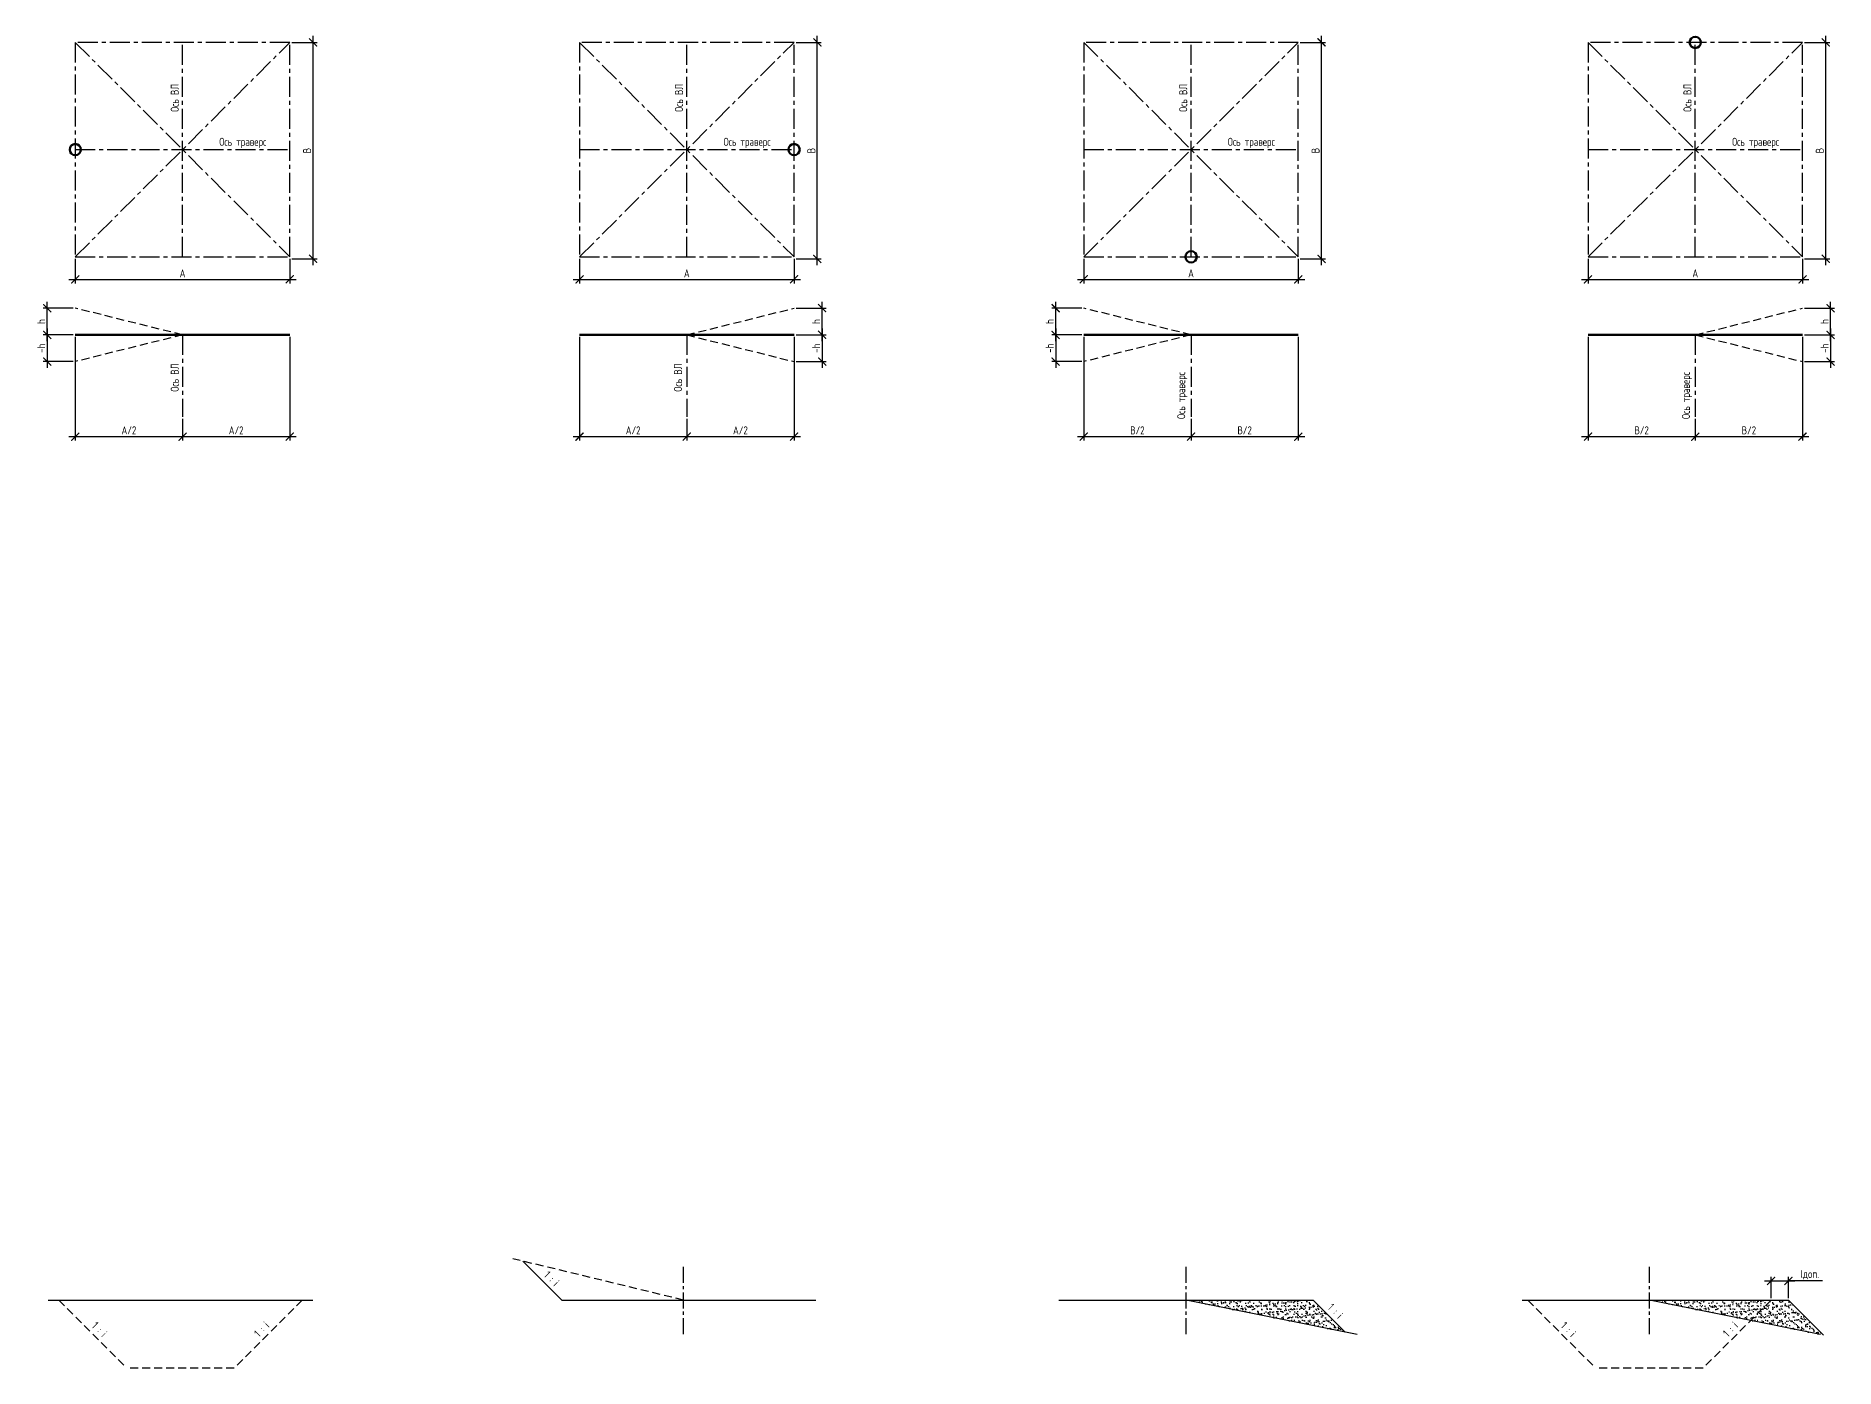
# Model space of a CAD drawing. Header units: millimetres. Extents: x 13371 to 72491, y -203173 to 48018.
# Drawn here: x 15813 to 72007, y -57221 to -15608 of the extents above; entities that cross this region are included whole.
import ezdxf

# ---------------------------------------------------------------- set-up
doc = ezdxf.new("R2010")
doc.units = ezdxf.units.MM
doc.linetypes.add('невидимая', pattern=[0.375, 0.25, -0.125])
doc.linetypes.add('осевая', pattern=[2, 1.25, -0.25, 0.25, -0.25])
for name, color, linetype, lineweight in [('Невидимая', 7, 'невидимая', 25), ('Осевая', 7, 'осевая', 25), ('Основная', 7, 'Continuous', 50), ('Тонкая', 7, 'Continuous', 25)]:
    doc.layers.add(name, color=color, linetype=linetype, lineweight=lineweight)
doc.styles.add('ГОСТ 2.304', font='CS_Gost2304.shx')
doc.dimstyles.new('СПДС', dxfattribs={"dimscale": 100, "dimtxt": 2.5, "dimasz": 2.5, "dimexe": 1.25, "dimexo": 0.625, "dimtad": 1, "dimdec": 0, "dimtxsty": 'ГОСТ 2.304', "dimblk": 'ARCHTICK', "dimblk1": 'ARCHTICK', "dimblk2": 'ARCHTICK', "dimcen": 2.5, "dimdle": 2, "dimadec": 0, "dimazin": 2, "dimtfac": 0.75, "dimtdec": 4, "dimtmove": 1, "dimatfit": 3, "dimfxl": 1, "dimtolj": 1, "dimarcsym": 1})

# ---------------------------------------------------------------- blocks, each defined once
blk = doc.blocks.new('_ArchTick')
at = {"color": 0, "linetype": 'ByBlock', "const_width": 0.15}
blk.add_lwpolyline([(-0.5, -0.5), (0.5, 0.5)], dxfattribs=at)
blk = doc.blocks.new('*D4')
at = {"layer": 'Defpoints', "color": 0, "ltscale": 100, "transparency": 16777216}
for p in [(16164, -24112), (17041, -24112), (17041, -24946)]:
    blk.add_point(p, dxfattribs=at)
at = {"layer": 'Тонкая', "color": 0, "lineweight": -2, "ltscale": 100, "transparency": 16777216}
for p, q in [((16979, -24112), (16039, -24112)), ((16164, -25146), (16164, -23912)), ((16979, -24946), (16039, -24946))]:
    blk.add_line(p, q, dxfattribs=at)
at = {"layer": 'Тонкая', "color": 0, "lineweight": -2, "ltscale": 100, "transparency": 16777216, "xscale": 250, "yscale": 250, "zscale": 250}
for p, rotation in [((16164, -24112), 90), ((16164, -24946), 270)]:
    blk.add_blockref('_ArchTick', p, dxfattribs=dict(at, rotation=rotation))
at = {"layer": 'Тонкая', "color": 0, "ltscale": 100, "transparency": 16777216, "insert": (15977, -24529), "char_height": 250, "attachment_point": 5, "rotation": 90, "style": 'ГОСТ 2.304'}
blk.add_mtext('\\A1;h', dxfattribs=at)
blk = doc.blocks.new('*D5')
at = {"layer": 'Defpoints', "color": 0, "ltscale": 100, "transparency": 16777216}
for p in [(17041, -24946), (16164, -25780), (17041, -25780)]:
    blk.add_point(p, dxfattribs=at)
at = {"layer": 'Тонкая', "color": 0, "lineweight": -2, "ltscale": 100, "transparency": 16777216}
for p, q in [((16979, -24946), (16039, -24946)), ((16164, -24746), (16164, -25980)), ((16979, -25780), (16039, -25780))]:
    blk.add_line(p, q, dxfattribs=at)
at = {"layer": 'Тонкая', "color": 0, "lineweight": -2, "ltscale": 100, "transparency": 16777216, "xscale": 250, "yscale": 250, "zscale": 250}
for p, rotation in [((16164, -24946), 90), ((16164, -25780), 270)]:
    blk.add_blockref('_ArchTick', p, dxfattribs=dict(at, rotation=rotation))
at = {"layer": 'Тонкая', "color": 0, "ltscale": 100, "transparency": 16777216, "insert": (15977, -25363), "char_height": 250, "attachment_point": 5, "rotation": 90, "style": 'ГОСТ 2.304'}
blk.add_mtext('\\A1;-h', dxfattribs=at)
blk = doc.blocks.new('*D6')
at = {"layer": 'Defpoints', "color": 0, "ltscale": 100, "transparency": 16777216}
for p in [(39491, -24112), (40368, -24112), (39491, -24946)]:
    blk.add_point(p, dxfattribs=at)
at = {"layer": 'Тонкая', "color": 0, "lineweight": -2, "ltscale": 100, "transparency": 16777216}
for p, q in [((39554, -24112), (40493, -24112)), ((40368, -25146), (40368, -23912)), ((39554, -24946), (40493, -24946))]:
    blk.add_line(p, q, dxfattribs=at)
at = {"layer": 'Тонкая', "color": 0, "lineweight": -2, "ltscale": 100, "transparency": 16777216, "xscale": 250, "yscale": 250, "zscale": 250}
for p, rotation in [((40368, -24112), 90), ((40368, -24946), 270)]:
    blk.add_blockref('_ArchTick', p, dxfattribs=dict(at, rotation=rotation))
at = {"layer": 'Тонкая', "color": 0, "ltscale": 100, "transparency": 16777216, "insert": (40181, -24529), "char_height": 250, "attachment_point": 5, "rotation": 90, "style": 'ГОСТ 2.304'}
blk.add_mtext('\\A1;h', dxfattribs=at)
blk = doc.blocks.new('*D7')
at = {"layer": 'Defpoints', "color": 0, "ltscale": 100, "transparency": 16777216}
for p in [(39491, -24946), (39491, -25780), (40368, -25780)]:
    blk.add_point(p, dxfattribs=at)
at = {"layer": 'Тонкая', "color": 0, "lineweight": -2, "ltscale": 100, "transparency": 16777216}
for p, q in [((39554, -24946), (40493, -24946)), ((40368, -24746), (40368, -25980)), ((39554, -25780), (40493, -25780))]:
    blk.add_line(p, q, dxfattribs=at)
at = {"layer": 'Тонкая', "color": 0, "lineweight": -2, "ltscale": 100, "transparency": 16777216, "xscale": 250, "yscale": 250, "zscale": 250}
for p, rotation in [((40368, -24946), 90), ((40368, -25780), 270)]:
    blk.add_blockref('_ArchTick', p, dxfattribs=dict(at, rotation=rotation))
at = {"layer": 'Тонкая', "color": 0, "ltscale": 100, "transparency": 16777216, "insert": (40181, -25363), "char_height": 250, "attachment_point": 5, "rotation": 90, "style": 'ГОСТ 2.304'}
blk.add_mtext('\\A1;-h', dxfattribs=at)
blk = doc.blocks.new('*D8')
at = {"layer": 'Defpoints', "color": 0, "ltscale": 100, "transparency": 16777216}
for p in [(17041, -24946), (20391, -27502), (20391, -28125)]:
    blk.add_point(p, dxfattribs=at)
at = {"layer": 'Тонкая', "color": 0, "lineweight": -2, "ltscale": 100, "transparency": 16777216}
for p, q in [((17041, -25008), (17041, -28250)), ((20391, -27565), (20391, -28250)), ((16841, -28125), (20591, -28125))]:
    blk.add_line(p, q, dxfattribs=at)
at = {"layer": 'Тонкая', "color": 0, "lineweight": -2, "ltscale": 100, "transparency": 16777216, "xscale": 250, "yscale": 250, "zscale": 250, "rotation": 180}
blk.add_blockref('_ArchTick', (17041, -28125), dxfattribs=at)
at = {"layer": 'Тонкая', "color": 0, "lineweight": -2, "ltscale": 100, "transparency": 16777216, "xscale": 250, "yscale": 250, "zscale": 250}
blk.add_blockref('_ArchTick', (20391, -28125), dxfattribs=at)
at = {"layer": 'Тонкая', "color": 0, "ltscale": 100, "transparency": 16777216, "insert": (18716, -27928), "char_height": 250, "attachment_point": 5, "style": 'ГОСТ 2.304'}
blk.add_mtext('\\A1;A/2', dxfattribs=at)
blk = doc.blocks.new('*D9')
at = {"layer": 'Defpoints', "color": 0, "ltscale": 100, "transparency": 16777216}
for p in [(23741, -24946), (20391, -27502), (23741, -28125)]:
    blk.add_point(p, dxfattribs=at)
at = {"layer": 'Тонкая', "color": 0, "lineweight": -2, "ltscale": 100, "transparency": 16777216}
for p, q in [((23741, -25008), (23741, -28250)), ((20391, -27565), (20391, -28250)), ((20191, -28125), (23941, -28125))]:
    blk.add_line(p, q, dxfattribs=at)
at = {"layer": 'Тонкая', "color": 0, "lineweight": -2, "ltscale": 100, "transparency": 16777216, "xscale": 250, "yscale": 250, "zscale": 250, "rotation": 180}
blk.add_blockref('_ArchTick', (20391, -28125), dxfattribs=at)
at = {"layer": 'Тонкая', "color": 0, "lineweight": -2, "ltscale": 100, "transparency": 16777216, "xscale": 250, "yscale": 250, "zscale": 250}
blk.add_blockref('_ArchTick', (23741, -28125), dxfattribs=at)
at = {"layer": 'Тонкая', "color": 0, "ltscale": 100, "transparency": 16777216, "insert": (22066, -27928), "char_height": 250, "attachment_point": 5, "style": 'ГОСТ 2.304'}
blk.add_mtext('\\A1;A/2', dxfattribs=at)
blk = doc.blocks.new('*D10')
at = {"layer": 'Defpoints', "color": 0, "ltscale": 100, "transparency": 16777216}
for p in [(32791, -24946), (36141, -27502), (36141, -28125)]:
    blk.add_point(p, dxfattribs=at)
at = {"layer": 'Тонкая', "color": 0, "lineweight": -2, "ltscale": 100, "transparency": 16777216}
for p, q in [((32791, -25008), (32791, -28250)), ((36141, -27565), (36141, -28250)), ((32591, -28125), (36341, -28125))]:
    blk.add_line(p, q, dxfattribs=at)
at = {"layer": 'Тонкая', "color": 0, "lineweight": -2, "ltscale": 100, "transparency": 16777216, "xscale": 250, "yscale": 250, "zscale": 250, "rotation": 180}
blk.add_blockref('_ArchTick', (32791, -28125), dxfattribs=at)
at = {"layer": 'Тонкая', "color": 0, "lineweight": -2, "ltscale": 100, "transparency": 16777216, "xscale": 250, "yscale": 250, "zscale": 250}
blk.add_blockref('_ArchTick', (36141, -28125), dxfattribs=at)
at = {"layer": 'Тонкая', "color": 0, "ltscale": 100, "transparency": 16777216, "insert": (34466, -27928), "char_height": 250, "attachment_point": 5, "style": 'ГОСТ 2.304'}
blk.add_mtext('\\A1;A/2', dxfattribs=at)
blk = doc.blocks.new('*D11')
at = {"layer": 'Defpoints', "color": 0, "ltscale": 100, "transparency": 16777216}
for p in [(39491, -24946), (36141, -27502), (39491, -28125)]:
    blk.add_point(p, dxfattribs=at)
at = {"layer": 'Тонкая', "color": 0, "lineweight": -2, "ltscale": 100, "transparency": 16777216}
for p, q in [((39491, -25008), (39491, -28250)), ((36141, -27565), (36141, -28250)), ((35941, -28125), (39691, -28125))]:
    blk.add_line(p, q, dxfattribs=at)
at = {"layer": 'Тонкая', "color": 0, "lineweight": -2, "ltscale": 100, "transparency": 16777216, "xscale": 250, "yscale": 250, "zscale": 250, "rotation": 180}
blk.add_blockref('_ArchTick', (36141, -28125), dxfattribs=at)
at = {"layer": 'Тонкая', "color": 0, "lineweight": -2, "ltscale": 100, "transparency": 16777216, "xscale": 250, "yscale": 250, "zscale": 250}
blk.add_blockref('_ArchTick', (39491, -28125), dxfattribs=at)
at = {"layer": 'Тонкая', "color": 0, "ltscale": 100, "transparency": 16777216, "insert": (37816, -27928), "char_height": 250, "attachment_point": 5, "style": 'ГОСТ 2.304'}
blk.add_mtext('\\A1;A/2', dxfattribs=at)
blk = doc.blocks.new('*D12')
at = {"layer": 'Defpoints', "color": 0, "ltscale": 100, "transparency": 16777216}
for p in [(47664, -24112), (48541, -24112), (48541, -24946)]:
    blk.add_point(p, dxfattribs=at)
at = {"layer": 'Тонкая', "color": 0, "lineweight": -2, "ltscale": 100, "transparency": 16777216}
for p, q in [((48479, -24112), (47539, -24112)), ((47664, -25146), (47664, -23912)), ((48479, -24946), (47539, -24946))]:
    blk.add_line(p, q, dxfattribs=at)
at = {"layer": 'Тонкая', "color": 0, "lineweight": -2, "ltscale": 100, "transparency": 16777216, "xscale": 250, "yscale": 250, "zscale": 250}
for p, rotation in [((47664, -24112), 90), ((47664, -24946), 270)]:
    blk.add_blockref('_ArchTick', p, dxfattribs=dict(at, rotation=rotation))
at = {"layer": 'Тонкая', "color": 0, "ltscale": 100, "transparency": 16777216, "insert": (47477, -24529), "char_height": 250, "attachment_point": 5, "rotation": 90, "style": 'ГОСТ 2.304'}
blk.add_mtext('\\A1;h', dxfattribs=at)
blk = doc.blocks.new('*D13')
at = {"layer": 'Defpoints', "color": 0, "ltscale": 100, "transparency": 16777216}
for p in [(48541, -24946), (47664, -25780), (48541, -25780)]:
    blk.add_point(p, dxfattribs=at)
at = {"layer": 'Тонкая', "color": 0, "lineweight": -2, "ltscale": 100, "transparency": 16777216}
for p, q in [((48479, -24946), (47539, -24946)), ((47664, -24746), (47664, -25980)), ((48479, -25780), (47539, -25780))]:
    blk.add_line(p, q, dxfattribs=at)
at = {"layer": 'Тонкая', "color": 0, "lineweight": -2, "ltscale": 100, "transparency": 16777216, "xscale": 250, "yscale": 250, "zscale": 250}
for p, rotation in [((47664, -24946), 90), ((47664, -25780), 270)]:
    blk.add_blockref('_ArchTick', p, dxfattribs=dict(at, rotation=rotation))
at = {"layer": 'Тонкая', "color": 0, "ltscale": 100, "transparency": 16777216, "insert": (47477, -25363), "char_height": 250, "attachment_point": 5, "rotation": 90, "style": 'ГОСТ 2.304'}
blk.add_mtext('\\A1;-h', dxfattribs=at)
blk = doc.blocks.new('*D14')
at = {"layer": 'Defpoints', "color": 0, "ltscale": 100, "transparency": 16777216}
for p in [(70991, -24112), (71868, -24112), (70991, -24946)]:
    blk.add_point(p, dxfattribs=at)
at = {"layer": 'Тонкая', "color": 0, "lineweight": -2, "ltscale": 100, "transparency": 16777216}
for p, q in [((71054, -24112), (71993, -24112)), ((71868, -25146), (71868, -23912)), ((71054, -24946), (71993, -24946))]:
    blk.add_line(p, q, dxfattribs=at)
at = {"layer": 'Тонкая', "color": 0, "lineweight": -2, "ltscale": 100, "transparency": 16777216, "xscale": 250, "yscale": 250, "zscale": 250}
for p, rotation in [((71868, -24112), 90), ((71868, -24946), 270)]:
    blk.add_blockref('_ArchTick', p, dxfattribs=dict(at, rotation=rotation))
at = {"layer": 'Тонкая', "color": 0, "ltscale": 100, "transparency": 16777216, "insert": (71681, -24529), "char_height": 250, "attachment_point": 5, "rotation": 90, "style": 'ГОСТ 2.304'}
blk.add_mtext('\\A1;h', dxfattribs=at)
blk = doc.blocks.new('*D15')
at = {"layer": 'Defpoints', "color": 0, "ltscale": 100, "transparency": 16777216}
for p in [(70991, -24946), (70991, -25780), (71868, -25780)]:
    blk.add_point(p, dxfattribs=at)
at = {"layer": 'Тонкая', "color": 0, "lineweight": -2, "ltscale": 100, "transparency": 16777216}
for p, q in [((71054, -24946), (71993, -24946)), ((71868, -24746), (71868, -25980)), ((71054, -25780), (71993, -25780))]:
    blk.add_line(p, q, dxfattribs=at)
at = {"layer": 'Тонкая', "color": 0, "lineweight": -2, "ltscale": 100, "transparency": 16777216, "xscale": 250, "yscale": 250, "zscale": 250}
for p, rotation in [((71868, -24946), 90), ((71868, -25780), 270)]:
    blk.add_blockref('_ArchTick', p, dxfattribs=dict(at, rotation=rotation))
at = {"layer": 'Тонкая', "color": 0, "ltscale": 100, "transparency": 16777216, "insert": (71681, -25363), "char_height": 250, "attachment_point": 5, "rotation": 90, "style": 'ГОСТ 2.304'}
blk.add_mtext('\\A1;-h', dxfattribs=at)
blk = doc.blocks.new('*D16')
at = {"layer": 'Defpoints', "color": 0, "ltscale": 100, "transparency": 16777216}
for p in [(48541, -24946), (51891, -27502), (51891, -28125)]:
    blk.add_point(p, dxfattribs=at)
at = {"layer": 'Тонкая', "color": 0, "lineweight": -2, "ltscale": 100, "transparency": 16777216}
for p, q in [((48541, -25008), (48541, -28250)), ((51891, -27565), (51891, -28250)), ((48341, -28125), (52091, -28125))]:
    blk.add_line(p, q, dxfattribs=at)
at = {"layer": 'Тонкая', "color": 0, "lineweight": -2, "ltscale": 100, "transparency": 16777216, "xscale": 250, "yscale": 250, "zscale": 250, "rotation": 180}
blk.add_blockref('_ArchTick', (48541, -28125), dxfattribs=at)
at = {"layer": 'Тонкая', "color": 0, "lineweight": -2, "ltscale": 100, "transparency": 16777216, "xscale": 250, "yscale": 250, "zscale": 250}
blk.add_blockref('_ArchTick', (51891, -28125), dxfattribs=at)
at = {"layer": 'Тонкая', "color": 0, "ltscale": 100, "transparency": 16777216, "insert": (50216, -27928), "char_height": 250, "attachment_point": 5, "style": 'ГОСТ 2.304'}
blk.add_mtext('\\A1;В/2', dxfattribs=at)
blk = doc.blocks.new('*D17')
at = {"layer": 'Defpoints', "color": 0, "ltscale": 100, "transparency": 16777216}
for p in [(55241, -24946), (51891, -27502), (55241, -28125)]:
    blk.add_point(p, dxfattribs=at)
at = {"layer": 'Тонкая', "color": 0, "lineweight": -2, "ltscale": 100, "transparency": 16777216}
for p, q in [((55241, -25008), (55241, -28250)), ((51891, -27565), (51891, -28250)), ((51691, -28125), (55441, -28125))]:
    blk.add_line(p, q, dxfattribs=at)
at = {"layer": 'Тонкая', "color": 0, "lineweight": -2, "ltscale": 100, "transparency": 16777216, "xscale": 250, "yscale": 250, "zscale": 250, "rotation": 180}
blk.add_blockref('_ArchTick', (51891, -28125), dxfattribs=at)
at = {"layer": 'Тонкая', "color": 0, "lineweight": -2, "ltscale": 100, "transparency": 16777216, "xscale": 250, "yscale": 250, "zscale": 250}
blk.add_blockref('_ArchTick', (55241, -28125), dxfattribs=at)
at = {"layer": 'Тонкая', "color": 0, "ltscale": 100, "transparency": 16777216, "insert": (53566, -27928), "char_height": 250, "attachment_point": 5, "style": 'ГОСТ 2.304'}
blk.add_mtext('\\A1;В/2', dxfattribs=at)
blk = doc.blocks.new('*D18')
at = {"layer": 'Defpoints', "color": 0, "ltscale": 100, "transparency": 16777216}
for p in [(64291, -24946), (67641, -27502), (67641, -28125)]:
    blk.add_point(p, dxfattribs=at)
at = {"layer": 'Тонкая', "color": 0, "lineweight": -2, "ltscale": 100, "transparency": 16777216}
for p, q in [((64291, -25008), (64291, -28250)), ((67641, -27565), (67641, -28250)), ((64091, -28125), (67841, -28125))]:
    blk.add_line(p, q, dxfattribs=at)
at = {"layer": 'Тонкая', "color": 0, "lineweight": -2, "ltscale": 100, "transparency": 16777216, "xscale": 250, "yscale": 250, "zscale": 250, "rotation": 180}
blk.add_blockref('_ArchTick', (64291, -28125), dxfattribs=at)
at = {"layer": 'Тонкая', "color": 0, "lineweight": -2, "ltscale": 100, "transparency": 16777216, "xscale": 250, "yscale": 250, "zscale": 250}
blk.add_blockref('_ArchTick', (67641, -28125), dxfattribs=at)
at = {"layer": 'Тонкая', "color": 0, "ltscale": 100, "transparency": 16777216, "insert": (65966, -27928), "char_height": 250, "attachment_point": 5, "style": 'ГОСТ 2.304'}
blk.add_mtext('\\A1;В/2', dxfattribs=at)
blk = doc.blocks.new('*D19')
at = {"layer": 'Defpoints', "color": 0, "ltscale": 100, "transparency": 16777216}
for p in [(70991, -24946), (67641, -27502), (70991, -28125)]:
    blk.add_point(p, dxfattribs=at)
at = {"layer": 'Тонкая', "color": 0, "lineweight": -2, "ltscale": 100, "transparency": 16777216}
for p, q in [((70991, -25008), (70991, -28250)), ((67641, -27565), (67641, -28250)), ((67441, -28125), (71191, -28125))]:
    blk.add_line(p, q, dxfattribs=at)
at = {"layer": 'Тонкая', "color": 0, "lineweight": -2, "ltscale": 100, "transparency": 16777216, "xscale": 250, "yscale": 250, "zscale": 250, "rotation": 180}
blk.add_blockref('_ArchTick', (67641, -28125), dxfattribs=at)
at = {"layer": 'Тонкая', "color": 0, "lineweight": -2, "ltscale": 100, "transparency": 16777216, "xscale": 250, "yscale": 250, "zscale": 250}
blk.add_blockref('_ArchTick', (70991, -28125), dxfattribs=at)
at = {"layer": 'Тонкая', "color": 0, "ltscale": 100, "transparency": 16777216, "insert": (69316, -27928), "char_height": 250, "attachment_point": 5, "style": 'ГОСТ 2.304'}
blk.add_mtext('\\A1;В/2', dxfattribs=at)
blk = doc.blocks.new('*D20')
at = {"layer": 'Defpoints', "color": 0, "ltscale": 100, "transparency": 16777216}
for p in [(17041, -22508), (23741, -22508), (23741, -23211)]:
    blk.add_point(p, dxfattribs=at)
at = {"layer": 'Тонкая', "color": 0, "lineweight": -2, "ltscale": 100, "transparency": 16777216}
for p, q in [((17041, -22571), (17041, -23336)), ((23741, -22571), (23741, -23336)), ((16841, -23211), (23941, -23211))]:
    blk.add_line(p, q, dxfattribs=at)
at = {"layer": 'Тонкая', "color": 0, "lineweight": -2, "ltscale": 100, "transparency": 16777216, "xscale": 250, "yscale": 250, "zscale": 250, "rotation": 180}
blk.add_blockref('_ArchTick', (17041, -23211), dxfattribs=at)
at = {"layer": 'Тонкая', "color": 0, "lineweight": -2, "ltscale": 100, "transparency": 16777216, "xscale": 250, "yscale": 250, "zscale": 250}
blk.add_blockref('_ArchTick', (23741, -23211), dxfattribs=at)
at = {"layer": 'Тонкая', "color": 0, "ltscale": 100, "transparency": 16777216, "insert": (20391, -23024), "char_height": 250, "attachment_point": 5, "style": 'ГОСТ 2.304'}
blk.add_mtext('\\A1;А', dxfattribs=at)
blk = doc.blocks.new('*D21')
at = {"layer": 'Defpoints', "color": 0, "ltscale": 100, "transparency": 16777216}
for p in [(23741, -15808), (24468, -15808), (23741, -22571)]:
    blk.add_point(p, dxfattribs=at)
at = {"layer": 'Тонкая', "color": 0, "lineweight": -2, "ltscale": 100, "transparency": 16777216}
for p, q in [((24468, -22771), (24468, -15608)), ((23804, -15808), (24593, -15808)), ((23804, -22571), (24593, -22571))]:
    blk.add_line(p, q, dxfattribs=at)
at = {"layer": 'Тонкая', "color": 0, "lineweight": -2, "ltscale": 100, "transparency": 16777216, "xscale": 250, "yscale": 250, "zscale": 250}
for p, rotation in [((24468, -15808), 90), ((24468, -22571), 270)]:
    blk.add_blockref('_ArchTick', p, dxfattribs=dict(at, rotation=rotation))
at = {"layer": 'Тонкая', "color": 0, "ltscale": 100, "transparency": 16777216, "insert": (24281, -19190), "char_height": 250, "attachment_point": 5, "rotation": 90, "style": 'ГОСТ 2.304'}
blk.add_mtext('\\A1;В', dxfattribs=at)
blk = doc.blocks.new('*D22')
at = {"layer": 'Defpoints', "color": 0, "ltscale": 100, "transparency": 16777216}
for p in [(32791, -22508), (39491, -22508), (39491, -23211)]:
    blk.add_point(p, dxfattribs=at)
at = {"layer": 'Тонкая', "color": 0, "lineweight": -2, "ltscale": 100, "transparency": 16777216}
for p, q in [((32791, -22571), (32791, -23336)), ((39491, -22571), (39491, -23336)), ((32591, -23211), (39691, -23211))]:
    blk.add_line(p, q, dxfattribs=at)
at = {"layer": 'Тонкая', "color": 0, "lineweight": -2, "ltscale": 100, "transparency": 16777216, "xscale": 250, "yscale": 250, "zscale": 250, "rotation": 180}
blk.add_blockref('_ArchTick', (32791, -23211), dxfattribs=at)
at = {"layer": 'Тонкая', "color": 0, "lineweight": -2, "ltscale": 100, "transparency": 16777216, "xscale": 250, "yscale": 250, "zscale": 250}
blk.add_blockref('_ArchTick', (39491, -23211), dxfattribs=at)
at = {"layer": 'Тонкая', "color": 0, "ltscale": 100, "transparency": 16777216, "insert": (36141, -23024), "char_height": 250, "attachment_point": 5, "style": 'ГОСТ 2.304'}
blk.add_mtext('\\A1;А', dxfattribs=at)
blk = doc.blocks.new('*D23')
at = {"layer": 'Defpoints', "color": 0, "ltscale": 100, "transparency": 16777216}
for p in [(39491, -15808), (40218, -15808), (39491, -22571)]:
    blk.add_point(p, dxfattribs=at)
at = {"layer": 'Тонкая', "color": 0, "lineweight": -2, "ltscale": 100, "transparency": 16777216}
for p, q in [((40218, -22771), (40218, -15608)), ((39554, -15808), (40343, -15808)), ((39554, -22571), (40343, -22571))]:
    blk.add_line(p, q, dxfattribs=at)
at = {"layer": 'Тонкая', "color": 0, "lineweight": -2, "ltscale": 100, "transparency": 16777216, "xscale": 250, "yscale": 250, "zscale": 250}
for p, rotation in [((40218, -15808), 90), ((40218, -22571), 270)]:
    blk.add_blockref('_ArchTick', p, dxfattribs=dict(at, rotation=rotation))
at = {"layer": 'Тонкая', "color": 0, "ltscale": 100, "transparency": 16777216, "insert": (40031, -19190), "char_height": 250, "attachment_point": 5, "rotation": 90, "style": 'ГОСТ 2.304'}
blk.add_mtext('\\A1;В', dxfattribs=at)
blk = doc.blocks.new('*D24')
at = {"layer": 'Defpoints', "color": 0, "ltscale": 100, "transparency": 16777216}
for p in [(48541, -22508), (55241, -22508), (55241, -23211)]:
    blk.add_point(p, dxfattribs=at)
at = {"layer": 'Тонкая', "color": 0, "lineweight": -2, "ltscale": 100, "transparency": 16777216}
for p, q in [((48541, -22571), (48541, -23336)), ((55241, -22571), (55241, -23336)), ((48341, -23211), (55441, -23211))]:
    blk.add_line(p, q, dxfattribs=at)
at = {"layer": 'Тонкая', "color": 0, "lineweight": -2, "ltscale": 100, "transparency": 16777216, "xscale": 250, "yscale": 250, "zscale": 250, "rotation": 180}
blk.add_blockref('_ArchTick', (48541, -23211), dxfattribs=at)
at = {"layer": 'Тонкая', "color": 0, "lineweight": -2, "ltscale": 100, "transparency": 16777216, "xscale": 250, "yscale": 250, "zscale": 250}
blk.add_blockref('_ArchTick', (55241, -23211), dxfattribs=at)
at = {"layer": 'Тонкая', "color": 0, "ltscale": 100, "transparency": 16777216, "insert": (51891, -23024), "char_height": 250, "attachment_point": 5, "style": 'ГОСТ 2.304'}
blk.add_mtext('\\A1;А', dxfattribs=at)
blk = doc.blocks.new('*D25')
at = {"layer": 'Defpoints', "color": 0, "ltscale": 100, "transparency": 16777216}
for p in [(55241, -15808), (55968, -15808), (55241, -22571)]:
    blk.add_point(p, dxfattribs=at)
at = {"layer": 'Тонкая', "color": 0, "lineweight": -2, "ltscale": 100, "transparency": 16777216}
for p, q in [((55968, -22771), (55968, -15608)), ((55304, -15808), (56093, -15808)), ((55304, -22571), (56093, -22571))]:
    blk.add_line(p, q, dxfattribs=at)
at = {"layer": 'Тонкая', "color": 0, "lineweight": -2, "ltscale": 100, "transparency": 16777216, "xscale": 250, "yscale": 250, "zscale": 250}
for p, rotation in [((55968, -15808), 90), ((55968, -22571), 270)]:
    blk.add_blockref('_ArchTick', p, dxfattribs=dict(at, rotation=rotation))
at = {"layer": 'Тонкая', "color": 0, "ltscale": 100, "transparency": 16777216, "insert": (55781, -19190), "char_height": 250, "attachment_point": 5, "rotation": 90, "style": 'ГОСТ 2.304'}
blk.add_mtext('\\A1;В', dxfattribs=at)
blk = doc.blocks.new('*D26')
at = {"layer": 'Defpoints', "color": 0, "ltscale": 100, "transparency": 16777216}
for p in [(64291, -22508), (70991, -22508), (70991, -23211)]:
    blk.add_point(p, dxfattribs=at)
at = {"layer": 'Тонкая', "color": 0, "lineweight": -2, "ltscale": 100, "transparency": 16777216}
for p, q in [((64291, -22571), (64291, -23336)), ((70991, -22571), (70991, -23336)), ((64091, -23211), (71191, -23211))]:
    blk.add_line(p, q, dxfattribs=at)
at = {"layer": 'Тонкая', "color": 0, "lineweight": -2, "ltscale": 100, "transparency": 16777216, "xscale": 250, "yscale": 250, "zscale": 250, "rotation": 180}
blk.add_blockref('_ArchTick', (64291, -23211), dxfattribs=at)
at = {"layer": 'Тонкая', "color": 0, "lineweight": -2, "ltscale": 100, "transparency": 16777216, "xscale": 250, "yscale": 250, "zscale": 250}
blk.add_blockref('_ArchTick', (70991, -23211), dxfattribs=at)
at = {"layer": 'Тонкая', "color": 0, "ltscale": 100, "transparency": 16777216, "insert": (67641, -23024), "char_height": 250, "attachment_point": 5, "style": 'ГОСТ 2.304'}
blk.add_mtext('\\A1;А', dxfattribs=at)
blk = doc.blocks.new('*D27')
at = {"layer": 'Defpoints', "color": 0, "ltscale": 100, "transparency": 16777216}
for p in [(70991, -15808), (71718, -15808), (70991, -22571)]:
    blk.add_point(p, dxfattribs=at)
at = {"layer": 'Тонкая', "color": 0, "lineweight": -2, "ltscale": 100, "transparency": 16777216}
for p, q in [((71718, -22771), (71718, -15608)), ((71054, -15808), (71843, -15808)), ((71054, -22571), (71843, -22571))]:
    blk.add_line(p, q, dxfattribs=at)
at = {"layer": 'Тонкая', "color": 0, "lineweight": -2, "ltscale": 100, "transparency": 16777216, "xscale": 250, "yscale": 250, "zscale": 250}
for p, rotation in [((71718, -15808), 90), ((71718, -22571), 270)]:
    blk.add_blockref('_ArchTick', p, dxfattribs=dict(at, rotation=rotation))
at = {"layer": 'Тонкая', "color": 0, "ltscale": 100, "transparency": 16777216, "insert": (71531, -19190), "char_height": 250, "attachment_point": 5, "rotation": 90, "style": 'ГОСТ 2.304'}
blk.add_mtext('\\A1;В', dxfattribs=at)
blk = doc.blocks.new('*D28')
at = {"color": 0, "lineweight": -2, "ltscale": 100, "transparency": 16777216}
for p, q in [((69808, -54499), (70754, -54499)), ((70008, -55037), (70008, -54374)), ((70554, -55037), (70554, -54374)), ((71619, -54499), (70554, -54499))]:
    blk.add_line(p, q, dxfattribs=at)
at = {"layer": 'Defpoints', "color": 0, "ltscale": 100, "transparency": 16777216}
for p in [(70554, -54499), (70008, -55099), (70554, -55099)]:
    blk.add_point(p, dxfattribs=at)
at = {"color": 0, "lineweight": -2, "ltscale": 100, "transparency": 16777216, "xscale": 250, "yscale": 250, "zscale": 250, "rotation": 180}
blk.add_blockref('_ArchTick', (70008, -54499), dxfattribs=at)
at = {"color": 0, "lineweight": -2, "ltscale": 100, "transparency": 16777216, "xscale": 250, "yscale": 250, "zscale": 250}
blk.add_blockref('_ArchTick', (70554, -54499), dxfattribs=at)
at = {"color": 0, "ltscale": 100, "transparency": 16777216, "insert": (71218, -54304), "char_height": 250, "attachment_point": 5, "style": 'ГОСТ 2.304'}
blk.add_mtext('\\A1;lдоп.', dxfattribs=at)

msp = doc.modelspace()

# ---------------------------------------------------------------- hatches: boundary and pattern name
at = {"layer": 'Тонкая', "ltscale": 100}
h = msp.add_hatch(dxfattribs=at)
h.set_pattern_fill('ПЕСЧАНЫЙ ИЛИ СУПЕСЧАНЫЕ ГРУНТЫ', color=256, scale=750, pattern_type=2)
h.set_pattern_definition([(37.5, (0, 0), (-6.00012, 183.52996), [0, -144.78, 0, -161.925, 0, -154.78125]), (7.5, (0, 0), (168.5712, 268.8094), [0, -78.105, 0, -130.4925, 0, -50.00625]), (327.5, (-117.16, 0), (296.62214, 0.53894), [0, -47.625, 0, -171.45, 0, -223.8375]), (317.5, (-117.16, 0), (286.3337, 83.5985), [0, -23.8125, 0, -112.395, 0, -128.5875])])
h.paths.add_polyline_path([(55706.1, -55099.4), (51736.7, -55099.4), (56706.1, -56099.4)])
h = msp.add_hatch(dxfattribs=at)
h.set_pattern_fill('ПЕСЧАНЫЙ ИЛИ СУПЕСЧАНЫЕ ГРУНТЫ', color=256, scale=750, pattern_type=2)
h.set_pattern_definition([(37.5, (14470.59, 0), (-6.00012, 183.52996), [0, -144.78, 0, -161.925, 0, -154.78125]), (7.5, (14470.59, 0), (168.5712, 268.8094), [0, -78.105, 0, -130.4925, 0, -50.00625]), (327.5, (14353.43, 0), (296.62214, 0.53894), [0, -47.625, 0, -171.45, 0, -223.8375]), (317.5, (14353.43, 0), (286.3337, 83.5985), [0, -23.8125, 0, -112.395, 0, -128.5875])])
h.paths.add_polyline_path([(70554.2, -55099.4), (66207.3, -55099.4), (71649.3, -56194.5)])

# ---------------------------------------------------------------- linework, layer by layer
at = {"layer": 'Невидимая', "ltscale": 1000}
for p, q in [((20391.4, -24945.9), (17041.4, -24112)), ((36141.4, -24945.9), (39491.4, -24112)), ((51891.4, -24945.9), (48541.4, -24112)), ((67641.4, -24945.9), (70991.4, -24112)), ((20391.4, -24945.9), (17041.4, -25779.8)), ((36141.4, -24945.9), (39491.4, -25779.8)), ((51891.4, -24945.9), (48541.4, -25779.8)), ((67641.4, -24945.9), (70991.4, -25779.8)), ((36037.9, -55099.4), (30708.3, -53806.8)), ((16526.1, -55099.4), (18647.4, -57220.7)), ((24127.3, -55099.4), (22006, -57220.7)), ((62406.7, -55099.4), (64528, -57220.7)), ((70007.9, -55099.4), (67886.6, -57220.7)), ((22006, -57220.7), (18647.4, -57220.7)), ((67886.6, -57220.7), (64528, -57220.7))]:
    msp.add_line(p, q, dxfattribs=at)
at = {"layer": 'Осевая', "ltscale": 500}
for p, q in [((17041.4, -22508.3), (23741.4, -15808.3)), ((17041.4, -15808.3), (23741.4, -22508.3)), ((20391.4, -22508.3), (20391.4, -15808.3)), ((32791.4, -22508.3), (39491.4, -15808.3)), ((32791.4, -15808.3), (39491.4, -22508.3)), ((36141.4, -22508.3), (36141.4, -15808.3)), ((48541.4, -22508.3), (55241.4, -15808.3)), ((48541.4, -15808.3), (55241.4, -22508.3)), ((51891.4, -22508.3), (51891.4, -15808.3)), ((64291.4, -22508.3), (70991.4, -15808.3)), ((64291.4, -15808.3), (70991.4, -22508.3)), ((67641.4, -22508.3), (67641.4, -15808.3)), ((17041.4, -19158.3), (23741.4, -19158.3)), ((32791.4, -19158.3), (39491.4, -19158.3)), ((48541.4, -19158.3), (55241.4, -19158.3)), ((64291.4, -19158.3), (70991.4, -19158.3)), ((20391.4, -24945.9), (20391.4, -27502.5)), ((36141.4, -24945.9), (36141.4, -27502.5)), ((51891.4, -24945.9), (51891.4, -27502.5)), ((67641.4, -24945.9), (67641.4, -27502.5))]:
    msp.add_line(p, q, dxfattribs=at)
at = {"layer": 'Осевая', "ltscale": 400}
for p, q in [((36037.9, -56160.1), (36037.9, -54038.8)), ((51736.7, -56160.1), (51736.7, -54038.8)), ((66207.3, -56160.1), (66207.3, -54038.8))]:
    msp.add_line(p, q, dxfattribs=at)
at = {"layer": 'Осевая', "ltscale": 500}
for points in [[(17041.4, -22508.3), (23741.4, -22508.3), (23741.4, -15808.3), (17041.4, -15808.3), (17041.4, -22508.3)], [(32791.4, -22508.3), (39491.4, -22508.3), (39491.4, -15808.3), (32791.4, -15808.3), (32791.4, -22508.3)], [(48541.4, -22508.3), (55241.4, -22508.3), (55241.4, -15808.3), (48541.4, -15808.3), (48541.4, -22508.3)], [(64291.4, -22508.3), (70991.4, -22508.3), (70991.4, -15808.3), (64291.4, -15808.3), (64291.4, -22508.3)]]:
    msp.add_lwpolyline(points, dxfattribs=at)
at = {"layer": 'Основная', "ltscale": 100}
for p, q in [((17041.4, -24945.9), (23741.4, -24945.9)), ((39491.4, -24945.9), (32791.4, -24945.9)), ((48541.4, -24945.9), (55241.4, -24945.9)), ((70991.4, -24945.9), (64291.4, -24945.9))]:
    msp.add_line(p, q, dxfattribs=at)
for centre in [(67641.4, -15808.3), (17041.4, -19158.3), (39491.4, -19158.3), (51891.4, -22508.3)]:
    msp.add_circle(centre, 176.1, dxfattribs=at)
at = {"layer": 'Тонкая', "ltscale": 100}
for p, q in [((32237.3, -55099.4), (31020.4, -53882.5)), ((16188.6, -55099.4), (24464.8, -55099.4)), ((32237.3, -55099.4), (40176, -55099.4)), ((47767.3, -55099.4), (55706.1, -55099.4)), ((57077.6, -56174.2), (51736.7, -55099.4)), ((56706.1, -56099.4), (55706.1, -55099.4)), ((62237.9, -55099.4), (70554.2, -55099.4)), ((71548.2, -56174.2), (66207.3, -55099.4)), ((71649.3, -56194.5), (70554.2, -55099.4))]:
    msp.add_line(p, q, dxfattribs=at)

# ---------------------------------------------------------------- texts
at = {"layer": 'Тонкая', "color": 7, "linetype": 'Continuous', "ltscale": 100, "style": 'ГОСТ 2.304'}
for s, rotation, p in [('Ось ВЛ', 90, (20271.8, -17981.1)), ('Ось ВЛ', 90, (36021.8, -17981.1)), ('Ось ВЛ', 90, (51771.8, -17981.1)), ('Ось ВЛ', 90, (67521.8, -17981.1)), ('Ось ВЛ', 90, (20271.8, -26718.7)), ('Ось ВЛ', 90, (35990.6, -26718.7)), ('Ось траверс', 90, (51710.2, -27573.2)), ('Ось траверс', 90, (67475.1, -27573.2)), ('1 : i', 315, (31657.6, -54342.1)), ('1 : i', 315, (56140, -55355.8)), ('1 : i', 315, (17536, -55931.7)), ('1 : i', 45, (22777.1, -56272)), ('1 : i', 315, (63416.6, -55931.7)), ('1 : i', 45, (68657.7, -56272))]:
    msp.add_text(s, height=250, rotation=rotation, dxfattribs=at).set_placement(p)
for p in [(21540.6, -19039.2), (37290.6, -19039.2), (53040.6, -19039.2), (68790.6, -19039.2)]:
    msp.add_text('Ось траверс', height=250, dxfattribs=at).set_placement(p)

# ---------------------------------------------------------------- dimensions: what is measured, and where the dimension line sits
at = {"ltscale": 100}
dim = msp.add_linear_dim(base=(70554.2, -54499.4), p1=(70007.9, -55099.4), p2=(70554.2, -55099.4), text='lдоп.', dimstyle='СПДС', override={"dimlfac": 1, "dimtxsty": 'ГОСТ 2.304', "dimblk1": 'ArchTick', "dimblk2": 'ArchTick', "dimsah": 1, "dimtolj": 1}, dxfattribs=at)
dim.commit()
dim.dimension.update_dxf_attribs({"geometry": '*D28', "text_midpoint": (71218.2, -54815.7), "dimtype": 160})
at = {"layer": 'Тонкая', "ltscale": 100}
for base, p1, p2, text, picture, middle in [((24468.2, -15808.3), (23741.4, -22570.8), (23741.4, -15808.3), 'В', '*D21', (24280.7, -19189.5)), ((40218.2, -15808.3), (39491.4, -22570.8), (39491.4, -15808.3), 'В', '*D23', (40030.7, -19189.5)), ((55968.2, -15808.3), (55241.4, -22570.8), (55241.4, -15808.3), 'В', '*D25', (55780.7, -19189.5)), ((71718.2, -15808.3), (70991.4, -22570.8), (70991.4, -15808.3), 'В', '*D27', (71530.7, -19189.5)), ((16164.4, -24112), (17041.4, -24945.9), (17041.4, -24112), 'h', '*D4', (15976.9, -24529)), ((40368.3, -24112), (39491.4, -24945.9), (39491.4, -24112), 'h', '*D6', (40180.8, -24529)), ((47664.4, -24112), (48541.4, -24945.9), (48541.4, -24112), 'h', '*D12', (47476.9, -24529)), ((71868.3, -24112), (70991.4, -24945.9), (70991.4, -24112), 'h', '*D14', (71680.8, -24529)), ((16164.4, -25779.8), (17041.4, -24945.9), (17041.4, -25779.8), '-h', '*D5', (15976.9, -25362.9)), ((40368.3, -25779.8), (39491.4, -24945.9), (39491.4, -25779.8), '-h', '*D7', (40180.8, -25362.9)), ((47664.4, -25779.8), (48541.4, -24945.9), (48541.4, -25779.8), '-h', '*D13', (47476.9, -25362.9)), ((71868.3, -25779.8), (70991.4, -24945.9), (70991.4, -25779.8), '-h', '*D15', (71680.8, -25362.9))]:
    dim = msp.add_linear_dim(base=base, p1=p1, p2=p2, angle=90, text=text, dimstyle='СПДС', override={"dimscale": 100, "dimlfac": 1, "dimtxsty": 'ГОСТ 2.304', "dimblk1": 'ArchTick', "dimblk2": 'ArchTick', "dimsah": 1, "dimtolj": 1}, dxfattribs=at)
    dim.commit()
    dim.dimension.update_dxf_attribs({"geometry": picture, "text_midpoint": middle})
for base, p1, p2, text, picture, middle in [((23741.4, -23211.2), (17041.4, -22508.3), (23741.4, -22508.3), 'А', '*D20', (20391.4, -23023.7)), ((39491.4, -23211.2), (32791.4, -22508.3), (39491.4, -22508.3), 'А', '*D22', (36141.4, -23023.7)), ((55241.4, -23211.2), (48541.4, -22508.3), (55241.4, -22508.3), 'А', '*D24', (51891.4, -23023.7)), ((70991.4, -23211.2), (64291.4, -22508.3), (70991.4, -22508.3), 'А', '*D26', (67641.4, -23023.7)), ((20391.4, -28124.8), (17041.4, -24945.9), (20391.4, -27502.5), 'A/2', '*D8', (18716.4, -27927.6)), ((23741.4, -28124.8), (20391.4, -27502.5), (23741.4, -24945.9), 'A/2', '*D9', (22066.4, -27927.6)), ((36141.4, -28124.8), (32791.4, -24945.9), (36141.4, -27502.5), 'A/2', '*D10', (34466.4, -27927.6)), ((39491.4, -28124.8), (36141.4, -27502.5), (39491.4, -24945.9), 'A/2', '*D11', (37816.4, -27927.6)), ((51891.4, -28124.8), (48541.4, -24945.9), (51891.4, -27502.5), 'В/2', '*D16', (50216.4, -27927.6)), ((55241.4, -28124.8), (51891.4, -27502.5), (55241.4, -24945.9), 'В/2', '*D17', (53566.4, -27927.6)), ((67641.4, -28124.8), (64291.4, -24945.9), (67641.4, -27502.5), 'В/2', '*D18', (65966.4, -27927.6)), ((70991.4, -28124.8), (67641.4, -27502.5), (70991.4, -24945.9), 'В/2', '*D19', (69316.4, -27927.6))]:
    dim = msp.add_linear_dim(base=base, p1=p1, p2=p2, text=text, dimstyle='СПДС', override={"dimscale": 100, "dimlfac": 1, "dimtxsty": 'ГОСТ 2.304', "dimblk1": 'ArchTick', "dimblk2": 'ArchTick', "dimsah": 1, "dimtolj": 1}, dxfattribs=at)
    dim.commit()
    dim.dimension.update_dxf_attribs({"geometry": picture, "text_midpoint": middle})

doc.saveas('drawing.dxf')
